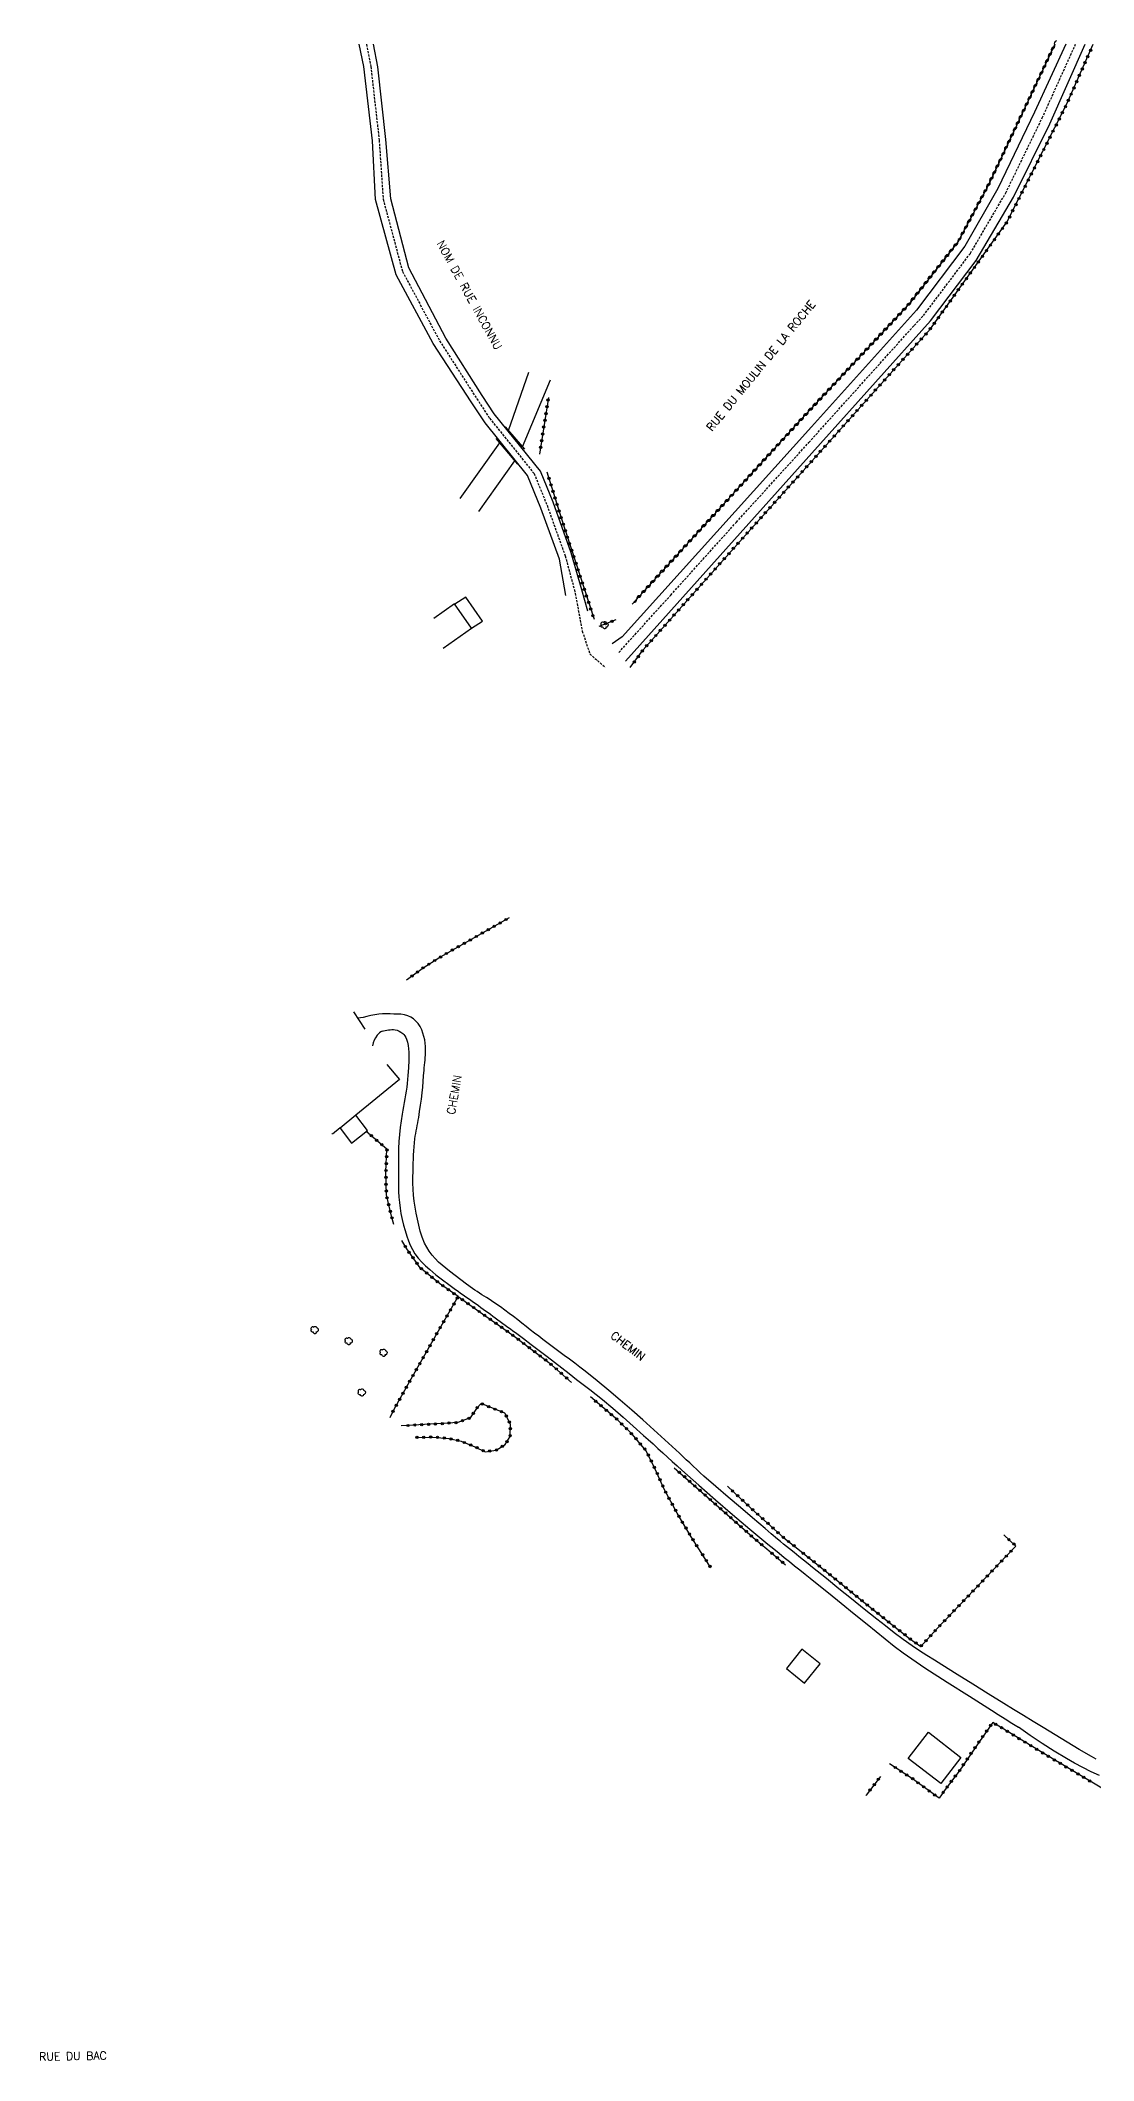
# Model space of a CAD drawing. Header units: millimetres. Extents: x 222014 to 223000, y 61000 to 62001.
# Drawn here: x 222544.9 to 222775, y 61559.1 to 62000.9 of the extents above; entities that cross this region are included whole.
import ezdxf
from ezdxf.enums import TextEntityAlignment as Align

# ---------------------------------------------------------------- set-up
doc = ezdxf.new("R2010")
doc.units = ezdxf.units.MM
doc.linetypes.add('DASHED', pattern=[0.75, 0.5, -0.25])
doc.layers.get('0').update_dxf_attribs({"linetype": 'CONTINUOUS'})
for name, color, linetype in [('W0001', 6, 'DASHED'), ('W0008', 7, 'CONTINUOUS'), ('W0010', 4, 'CONTINUOUS'), ('W0071', 7, 'CONTINUOUS'), ('W0104', 1, 'CONTINUOUS'), ('W0300', 7, 'CONTINUOUS'), ('W0310', 3, 'CONTINUOUS'), ('W0323', 7, 'CONTINUOUS'), ('W0510', 5, 'CONTINUOUS'), ('W0989', 7, 'CONTINUOUS')]:
    doc.layers.add(name, color=color, linetype=linetype)
doc.styles.get("Standard").update_dxf_attribs({"font": 'romans.shx', "width": 0.85})

# ---------------------------------------------------------------- blocks, each defined once
blk = doc.blocks.new('T300')
for p, q in [((-0.8, 0.51), (-0.86, 0.34)), ((-0.86, 0.34), (-0.86, 0.17)), ((-0.86, 0.17), (-0.74, 0.06)), ((-0.69, 0.63), (-0.8, 0.51)), ((-0.8, -0.06), (-0.74, 0.06)), ((-0.74, 0.06), (-0.69, 0.11)), ((-0.57, 0.69), (-0.69, 0.63)), ((-0.46, 0.69), (-0.57, 0.69)), ((-0.29, 0.63), (-0.46, 0.69)), ((-0.29, 0.63), (-0.17, 0.74)), ((-0.23, 0.57), (-0.29, 0.63)), ((-0.17, 0.74), (-0.06, 0.8)), ((-0.06, 0.8), (0.06, 0.8)), ((0.06, 0.8), (0.23, 0.74)), ((0.23, 0.74), (0.34, 0.63)), ((0.34, 0.63), (0.4, 0.51)), ((0.46, 0.46), (0.34, 0.46)), ((0.4, 0.51), (0.4, 0.46)), ((0.57, 0.4), (0.46, 0.46)), ((0.57, 0.4), (0.69, 0.29)), ((0.69, 0.29), (0.74, 0.17)), ((0.74, 0.06), (0.69, -0.17)), ((0.74, 0.17), (0.74, 0.06)), ((-0.8, -0.17), (-0.8, -0.06)), ((-0.8, -0.23), (-0.8, -0.17)), ((-0.74, -0.34), (-0.8, -0.23)), ((-0.69, -0.4), (-0.74, -0.34)), ((-0.51, -0.46), (-0.69, -0.4)), ((-0.4, -0.46), (-0.51, -0.46)), ((-0.4, -0.46), (-0.34, -0.46)), ((-0.34, -0.46), (-0.34, -0.4)), ((-0.34, -0.51), (-0.34, -0.46)), ((-0.29, -0.63), (-0.34, -0.51)), ((-0.17, -0.74), (-0.29, -0.63)), ((-0.06, -0.8), (-0.17, -0.74)), ((0.06, -0.8), (-0.06, -0.8)), ((0.17, -0.74), (0.06, -0.8)), ((0.23, -0.69), (0.17, -0.74)), ((0.29, -0.46), (0.23, -0.46)), ((0.29, -0.63), (0.23, -0.69)), ((0.46, -0.4), (0.29, -0.46)), ((0.34, -0.51), (0.29, -0.63)), ((0.34, -0.51), (0.34, -0.46)), ((0.57, -0.34), (0.46, -0.4)), ((0.63, -0.29), (0.57, -0.34)), ((0.69, -0.17), (0.63, -0.29))]:
    blk.add_line(p, q)
blk = doc.blocks.new('t323o')
at = {"color": 0, "linetype": 'Continuous'}
for radius in [0.25, 0.15]:
    blk.add_circle((0, 0), radius, dxfattribs=at)
blk = doc.blocks.new('t310o')
at = {"color": 0, "linetype": 'Continuous'}
for centre, start, end in [((-0.5, 0.38), 216.8699, 323.1304), ((0.5, -0.37), 36.8699, 143.1303)]:
    blk.add_arc(centre, 0.625, start, end, dxfattribs=at)

msp = doc.modelspace()

# ---------------------------------------------------------------- linework, layer by layer
at = {"layer": 'W0001'}
for points in [[(222616.09, 62000), (222617.06, 61995.15), (222618.89, 61979.01), (222619.76, 61966.13), (222623.98, 61950.35), (222632.1, 61935.16), (222640.23, 61922.5), (222643.02, 61918.23), (222652.75, 61906.16), (222655.58, 61899.21), (222659.55, 61888.12), (222661.57, 61880.69), (222663.28, 61871.7), (222664.92, 61866.7), (222668.34, 61863.75)], [(222671.26, 61867.02), (222671.26, 61867.02), (222682.62, 61879.58), (222696.97, 61895.53), (222712.81, 61912.96), (222735.83, 61938.54), (222737.85, 61940.7), (222748.11, 61954.31), (222755.83, 61967.51), (222763.8, 61983.91), (222771.07, 62000)]]:
    msp.add_lwpolyline(points, dxfattribs=at)
at = {"layer": 'W0008'}
for points in [[(222659.65, 61879.51), (222658.29, 61887.45), (222654.23, 61898.55), (222651.31, 61905.69), (222642.02, 61917.25), (222639.03, 61921.82), (222630.72, 61934.57), (222622.62, 61949.6), (222618.11, 61966.05), (222617.46, 61978.86), (222615.51, 61995.18), (222614.53, 62000)], [(222664.52, 61876.05), (222663.15, 61880.71), (222660.82, 61888.78), (222656.92, 61899.88), (222654.18, 61906.64), (222644.01, 61919.21), (222641.42, 61923.18), (222633.48, 61935.76), (222625.35, 61951.1), (222621.42, 61966.21), (222620.32, 61979.16), (222618.6, 61995.11), (222617.65, 62000)], [(222768.92, 62000), (222762.13, 61985.18), (222754.11, 61968.46), (222746.87, 61955.89), (222736.32, 61941.9), (222713.4, 61916.37), (222671.98, 61870.43), (222669.84, 61868.93)], [(222672.69, 61865.12), (222715.32, 61912.7), (222739.37, 61939.51), (222749.35, 61952.74), (222757.55, 61966.56), (222765.48, 61982.64), (222773.2, 62000)], [(222615.81, 61784.63), (222613.35, 61788.41)]]:
    msp.add_lwpolyline(points, dxfattribs=at)
at = {"layer": 'W0010'}
for points in [[(222649.18, 61908.2), (222644.46, 61913.79)], [(222646.46, 61916.35), (222650.64, 61911.48)]]:
    msp.add_lwpolyline(points, dxfattribs=at)
at = {"layer": 'W0071'}
for points in [[(222615.38, 61787.17), (222614.23, 61787.06)], [(222708.59, 61671), (222707.93, 61671.54), (222707.28, 61672.08), (222706.62, 61672.62), (222705.97, 61673.16), (222704.59, 61674.3), (222703.23, 61675.46), (222701.87, 61676.62), (222700.51, 61677.78), (222697.83, 61680.06), (222695.14, 61682.33), (222692.48, 61684.62), (222689.84, 61686.95), (222689.06, 61687.65), (222688.29, 61688.36), (222687.53, 61689.08), (222686.77, 61689.8), (222686.01, 61690.52), (222685.25, 61691.24), (222684.49, 61691.96), (222683.72, 61692.67), (222681.33, 61694.87), (222678.94, 61697.06), (222676.53, 61699.23), (222674.1, 61701.38), (222671.59, 61703.53), (222669.06, 61705.67), (222666.5, 61707.77), (222663.92, 61709.84), (222662.78, 61710.73), (222661.63, 61711.6), (222660.47, 61712.47), (222659.31, 61713.33), (222658.14, 61714.18), (222656.98, 61715.04), (222655.82, 61715.9), (222654.67, 61716.78), (222653.75, 61717.49), (222652.83, 61718.21), (222651.91, 61718.93), (222651, 61719.66), (222650.09, 61720.38), (222649.17, 61721.1), (222648.25, 61721.81), (222647.31, 61722.51), (222646.35, 61723.22), (222645.38, 61723.91), (222644.4, 61724.6), (222643.41, 61725.27), (222642.9, 61725.61), (222642.38, 61725.95), (222641.86, 61726.28), (222641.33, 61726.6), (222640.81, 61726.93), (222640.29, 61727.27), (222639.78, 61727.61), (222639.27, 61727.96), (222637.99, 61728.87), (222636.74, 61729.81), (222635.5, 61730.77), (222634.27, 61731.75), (222633.46, 61732.4), (222632.66, 61733.05), (222631.87, 61733.74), (222631.14, 61734.48), (222630.47, 61735.27), (222629.85, 61736.09), (222629.28, 61736.96), (222628.79, 61737.88), (222628.27, 61739.14), (222627.88, 61740.45), (222627.56, 61741.78), (222627.27, 61743.1), (222626.99, 61744.41), (222626.75, 61745.72), (222626.56, 61747.04), (222626.41, 61748.37), (222626.32, 61749.67), (222626.28, 61750.97), (222626.28, 61752.26), (222626.3, 61753.56), (222626.32, 61754.45), (222626.34, 61755.35), (222626.37, 61756.24), (222626.42, 61757.13), (222626.47, 61758.03), (222626.53, 61758.92), (222626.61, 61759.81), (222626.71, 61760.7), (222626.79, 61761.28), (222626.88, 61761.86), (222626.98, 61762.44), (222627.1, 61763.02), (222627.21, 61763.6), (222627.32, 61764.18), (222627.43, 61764.76), (222627.53, 61765.34), (222627.74, 61766.68), (222627.93, 61768.02), (222628.11, 61769.37), (222628.28, 61770.72), (222628.4, 61771.96), (222628.51, 61773.2), (222628.61, 61774.44), (222628.7, 61775.68), (222628.75, 61776.23), (222628.8, 61776.79), (222628.86, 61777.34), (222628.92, 61777.89), (222628.96, 61778.44), (222629, 61778.99), (222629.02, 61779.55), (222629.02, 61780.1), (222628.99, 61780.84), (222628.94, 61781.57), (222628.84, 61782.31), (222628.68, 61783.03), (222628.45, 61783.78), (222628.18, 61784.51), (222627.83, 61785.22), (222627.38, 61785.88), (222626.91, 61786.41), (222626.37, 61786.88), (222625.78, 61787.28), (222625.14, 61787.59), (222624.4, 61787.81), (222623.63, 61787.91), (222622.86, 61787.94), (222622.11, 61787.97), (222621.28, 61788), (222620.45, 61788.01), (222619.63, 61787.99), (222618.8, 61787.92), (222617.93, 61787.8), (222617.07, 61787.63), (222616.22, 61787.42), (222615.38, 61787.17)], [(222619.53, 61784.22), (222619.23, 61784.04), (222618.94, 61783.82), (222618.68, 61783.58), (222618.45, 61783.31), (222618.1, 61782.78), (222617.81, 61782.22), (222617.58, 61781.63), (222617.42, 61781.02)], [(222619.53, 61784.22), (222619.87, 61784.31), (222620.22, 61784.39), (222620.57, 61784.45), (222620.92, 61784.5), (222621.27, 61784.54), (222621.63, 61784.58), (222621.99, 61784.58), (222622.36, 61784.54), (222622.81, 61784.42), (222623.24, 61784.25), (222623.65, 61784.02), (222624.03, 61783.74), (222624.3, 61783.47), (222624.52, 61783.16), (222624.7, 61782.82), (222624.86, 61782.48), (222625.08, 61781.78), (222625.22, 61781.06), (222625.3, 61780.34), (222625.35, 61779.61), (222625.39, 61777.9), (222625.32, 61776.2), (222625.18, 61774.5), (222625.01, 61772.8), (222624.91, 61771.96), (222624.79, 61771.12), (222624.65, 61770.28), (222624.51, 61769.45), (222624.36, 61768.61), (222624.22, 61767.78), (222624.08, 61766.94), (222623.95, 61766.1), (222623.72, 61764.61), (222623.49, 61763.12), (222623.3, 61761.61), (222623.16, 61760.11), (222623.09, 61758.54), (222623.09, 61756.98), (222623.12, 61755.41), (222623.13, 61753.85), (222623.12, 61752.67), (222623.11, 61751.49), (222623.11, 61750.31), (222623.15, 61749.14), (222623.22, 61747.93), (222623.32, 61746.72), (222623.46, 61745.52), (222623.65, 61744.32), (222623.91, 61743.07), (222624.21, 61741.83), (222624.56, 61740.6), (222624.96, 61739.38), (222625.31, 61738.39), (222625.69, 61737.41), (222626.14, 61736.46), (222626.67, 61735.54), (222627.39, 61734.58), (222628.2, 61733.7), (222629.05, 61732.87), (222629.93, 61732.07), (222631.28, 61730.92), (222632.7, 61729.84), (222634.13, 61728.79), (222635.57, 61727.75), (222636.12, 61727.35), (222636.68, 61726.95), (222637.25, 61726.55), (222637.81, 61726.16), (222638.38, 61725.76), (222638.94, 61725.37), (222639.5, 61724.97), (222640.06, 61724.57), (222640.59, 61724.2), (222641.11, 61723.82), (222641.63, 61723.44), (222642.16, 61723.06), (222642.68, 61722.68), (222643.2, 61722.3), (222643.72, 61721.91), (222644.24, 61721.53), (222644.8, 61721.13), (222645.35, 61720.73), (222645.91, 61720.33), (222646.46, 61719.93), (222647.02, 61719.53), (222647.57, 61719.13), (222648.12, 61718.72), (222648.67, 61718.32), (222650.41, 61717.02), (222652.14, 61715.72), (222653.87, 61714.41), (222655.59, 61713.1), (222657.21, 61711.85), (222658.82, 61710.6), (222660.44, 61709.34), (222662.05, 61708.08), (222663.47, 61706.99), (222664.9, 61705.9), (222666.32, 61704.8), (222667.72, 61703.67), (222669.99, 61701.75), (222672.22, 61699.8), (222674.43, 61697.82), (222676.64, 61695.84), (222677.69, 61694.9), (222678.75, 61693.95), (222679.8, 61692.99), (222680.85, 61692.04), (222681.89, 61691.08), (222682.94, 61690.13), (222684, 61689.18), (222685.06, 61688.24), (222688.73, 61684.98), (222692.42, 61681.74), (222696.13, 61678.52), (222699.87, 61675.34), (222701.18, 61674.25), (222702.49, 61673.16), (222703.81, 61672.08), (222705.13, 61671)], [(222705.13, 61671), (222706.27, 61670.08), (222707.41, 61669.16), (222708.55, 61668.24), (222709.69, 61667.33), (222710.83, 61666.41), (222711.97, 61665.5), (222713.11, 61664.58), (222714.25, 61663.66), (222717.07, 61661.38), (222719.89, 61659.11), (222722.71, 61656.84), (222725.53, 61654.57), (222727.49, 61652.97), (222729.44, 61651.36), (222731.41, 61649.77), (222733.43, 61648.25), (222738.16, 61644.98), (222743, 61641.87), (222747.88, 61638.82), (222752.73, 61635.75), (222754.2, 61634.81), (222755.67, 61633.88), (222757.14, 61632.94), (222758.62, 61632.01)], [(222755.37, 61637.17), (222751.99, 61639.29), (222748.61, 61641.42), (222745.24, 61643.55), (222741.86, 61645.68), (222740.23, 61646.7), (222738.6, 61647.71), (222736.97, 61648.73), (222735.38, 61649.8), (222733.4, 61651.22), (222731.46, 61652.68), (222729.54, 61654.17), (222727.63, 61655.67), (222724.86, 61657.85), (222722.11, 61660.07), (222719.37, 61662.29), (222716.63, 61664.51), (222715.62, 61665.32), (222714.62, 61666.13), (222713.61, 61666.94), (222712.61, 61667.75), (222711.6, 61668.56), (222710.6, 61669.37), (222709.59, 61670.19), (222708.59, 61671)], [(222775.58, 61625.05), (222774.57, 61625.61), (222771.88, 61627.14), (222769.23, 61628.73), (222766.6, 61630.35), (222763.97, 61631.96), (222761.82, 61633.26), (222759.67, 61634.56), (222757.52, 61635.86), (222755.37, 61637.17)], [(222776.34, 61621.43), (222774.49, 61622.29), (222772.67, 61623.22), (222770.88, 61624.19), (222769.11, 61625.21), (222766.43, 61626.81), (222763.79, 61628.48), (222761.18, 61630.22), (222758.62, 61632.01)]]:
    msp.add_lwpolyline(points, dxfattribs=at)
at = {"layer": 'W0104'}
for points in [[(222639.1, 61872.34), (222641.44, 61873.9), (222637.84, 61879.13), (222635.4, 61877.58)], [(222635.34, 61877.67), (222630.82, 61874.48)], [(222632.91, 61867.97), (222639.1, 61872.34), (222635.34, 61877.67)], [(222620.54, 61776.92), (222623.35, 61773.66), (222613.78, 61765.87)], [(222610.37, 61763.06), (222608.71, 61761.73), (222608.61, 61761.86)]]:
    msp.add_lwpolyline(points, dxfattribs=at)
for points in [[(222613.78, 61765.87), (222610.34, 61763.04), (222612.83, 61759.76), (222616.31, 61762.52)], [(222711.83, 61641.68), (222715.23, 61645.89), (222711.29, 61649.08), (222707.89, 61644.88)], [(222738.91, 61630.92), (222746.01, 61625.37), (222741.64, 61619.72), (222734.49, 61625.21)]]:
    msp.add_lwpolyline(points, close=True, dxfattribs=at)
at = {"layer": 'W0310'}
msp.add_lwpolyline([(222766.52, 62000), (222760.07, 61986.29), (222752.03, 61969.26), (222745.41, 61956.87), (222734.47, 61942.98), (222712.2, 61919.17), (222674.15, 61877.6)], dxfattribs=at)
at = {"layer": 'W0323'}
for points in [[(222673.75, 61863.7), (222676.57, 61867.61), (222699.5, 61893.34), (222739.37, 61937.8), (222756.09, 61961.1), (222769.18, 61986.97), (222774.92, 62000)], [(222655.89, 61922.79), (222653.95, 61910.37)], [(222655.54, 61906.54), (222658.73, 61896.24), (222665.84, 61874.28)], [(222666.95, 61872.8), (222670.71, 61874.21)], [(222624.84, 61795.42), (222624.84, 61795.42), (222628.51, 61798.08), (222631.94, 61800.26), (222647.36, 61809.05)], [(222620.6, 61758.41), (222616.05, 61762.31)], [(222622.08, 61741.95), (222621.56, 61743.77), (222620.47, 61748.42), (222620.34, 61753.46), (222620.6, 61758.41)], [(222636.17, 61726.18), (222632.07, 61729.04), (222627.86, 61732.47), (222624.91, 61736.6), (222623.85, 61738.43)], [(222621.27, 61699.72), (222622.19, 61701.57), (222625.88, 61708.18), (222630.95, 61717.17), (222636.17, 61726.18), (222640.27, 61723.25), (222648.1, 61717.74), (222655.95, 61711.79), (222660.95, 61707.43)], [(222627.04, 61695.4), (222630.65, 61695.46), (222634.13, 61695.18), (222636.83, 61694.54), (222639.82, 61693.36), (222642.08, 61692.24), (222644.48, 61692.61), (222646.44, 61693.85), (222647.51, 61695.61), (222647.56, 61698.32), (222646.33, 61700.72), (222641.19, 61702.77), (222640.13, 61701.72), (222638.77, 61699.67), (222636.05, 61698.64), (222633.93, 61698.49), (222627.55, 61698.13), (222623.69, 61697.9)], [(222688.76, 61671), (222687.09, 61673.64), (222684, 61678.81), (222681.27, 61683.89), (222679.17, 61688.61), (222677.26, 61692.47), (222674.15, 61696.08), (222671.04, 61699.18), (222665.08, 61704.24)], [(222683.38, 61688.77), (222701.1, 61673.1), (222703.59, 61671)], [(222695.01, 61684.71), (222700.22, 61679.86), (222707.3, 61673.46), (222710.39, 61671)], [(222691.4, 61666.84), (222688.76, 61671)], [(222703.59, 61671), (222707.7, 61667.54)], [(222710.39, 61671), (222712.32, 61669.45), (222717.02, 61665.69), (222723.64, 61660.29), (222728.82, 61656.16), (222734.82, 61651.42), (222737.23, 61649.67), (222740.84, 61653.64), (222747.39, 61660.47), (222757.44, 61671)], [(222757.44, 61671), (222758.06, 61671.64), (222755.39, 61674.08)], [(222786.78, 61612.54), (222777.89, 61618.04), (222763.4, 61626.68), (222753, 61633.05), (222750.2, 61629.14), (222745.61, 61622.39), (222742.6, 61618.41), (222741.27, 61616.52)], [(222741.27, 61616.52), (222735.47, 61620.73), (222730.43, 61624.04)], [(222728.43, 61621.22), (222725.32, 61617.15), (222725.27, 61617.08)]]:
    msp.add_lwpolyline(points, dxfattribs=at)
at = {"layer": 'W0510'}
for points in [[(222647.13, 61915.57), (222651.61, 61928.33)], [(222650.23, 61911.97), (222656.33, 61926.67)], [(222636.62, 61900.72), (222645.23, 61912.88)], [(222640.7, 61897.83), (222648.57, 61908.93)]]:
    msp.add_lwpolyline(points, dxfattribs=at)

# ---------------------------------------------------------------- block references
at = {"layer": 'W0300'}
for p in [(222668.17, 61872.98), (222604.85, 61718.87), (222612.27, 61716.42), (222619.89, 61713.88), (222615.13, 61705.19)]:
    msp.add_blockref('T300', p, dxfattribs=at)
at = {"layer": 'W0310'}
for p, rotation in [((222765.17, 61997.13), 244.8076496440101), ((222765.81, 61998.49), 244.8076496440101), ((222766.45, 61999.84), 244.8076496440101), ((222762.62, 61991.7), 244.8076496440101), ((222763.26, 61993.06), 244.8076496440101), ((222763.9, 61994.41), 244.8076496440101), ((222764.53, 61995.77), 244.8076496440101), ((222760.7, 61987.63), 244.8076496440101), ((222761.34, 61988.99), 244.8076496440101), ((222761.98, 61990.34), 244.8076496440101), ((222758.78, 61983.56), 244.7073742052237), ((222759.42, 61984.91), 244.7073742052237), ((222760.07, 61986.27), 244.7073742052237), ((222756.86, 61979.49), 244.7073742052237), ((222757.5, 61980.85), 244.7073742052237), ((222758.14, 61982.2), 244.7073742052237), ((222754.3, 61974.06), 244.7073742052237), ((222754.94, 61975.42), 244.7073742052237), ((222755.58, 61976.78), 244.7073742052237), ((222756.22, 61978.13), 244.7073742052237), ((222752.37, 61970), 244.7073742052237), ((222753.02, 61971.35), 244.7073742052237), ((222753.66, 61972.71), 244.7073742052237), ((222750.29, 61966.01), 241.9013721828136), ((222751, 61967.33), 241.9013721828136), ((222751.7, 61968.66), 241.9013721828136), ((222748.17, 61962.04), 241.9013721828136), ((222748.88, 61963.36), 241.9013721828136), ((222749.58, 61964.69), 241.9013721828136), ((222745.33, 61956.76), 231.759772249325), ((222746.05, 61958.07), 241.9013721828136), ((222746.76, 61959.39), 241.9013721828136), ((222747.46, 61960.72), 241.9013721828136), ((222741.61, 61952.05), 231.759772249325), ((222742.54, 61953.23), 231.759772249325), ((222743.47, 61954.4), 231.759772249325), ((222744.4, 61955.58), 231.759772249325), ((222738.83, 61948.51), 231.759772249325), ((222739.75, 61949.69), 231.759772249325), ((222740.68, 61950.87), 231.759772249325), ((222735.11, 61943.8), 231.759772249325), ((222736.04, 61944.98), 231.759772249325), ((222736.97, 61946.16), 231.759772249325), ((222737.9, 61947.33), 231.759772249325), ((222731.08, 61939.36), 226.919338246176), ((222732.11, 61940.46), 226.919338246176), ((222733.13, 61941.55), 226.919338246176), ((222734.15, 61942.65), 226.919338246176), ((222726.98, 61934.98), 226.919338246176), ((222728.01, 61936.07), 226.919338246176), ((222729.03, 61937.17), 226.919338246176), ((222730.06, 61938.26), 226.919338246176), ((222722.88, 61930.6), 226.919338246176), ((222723.91, 61931.69), 226.919338246176), ((222724.93, 61932.79), 226.919338246176), ((222725.96, 61933.88), 226.919338246176), ((222718.79, 61926.21), 226.919338246176), ((222719.81, 61927.31), 226.919338246176), ((222720.84, 61928.4), 226.919338246176), ((222721.86, 61929.5), 226.919338246176), ((222714.69, 61921.83), 226.919338246176), ((222715.71, 61922.93), 226.919338246176), ((222716.74, 61924.02), 226.919338246176), ((222717.76, 61925.12), 226.919338246176), ((222710.61, 61917.43), 227.5318938041075), ((222711.62, 61918.54), 227.5318938041075), ((222712.64, 61919.64), 226.919338246176), ((222713.66, 61920.74), 226.919338246176), ((222706.56, 61913.01), 227.5318938041075), ((222707.57, 61914.11), 227.5318938041075), ((222708.58, 61915.22), 227.5318938041075), ((222709.6, 61916.32), 227.5318938041075), ((222702.51, 61908.58), 227.5318938041075), ((222703.52, 61909.69), 227.5318938041075), ((222704.53, 61910.79), 227.5318938041075), ((222705.54, 61911.9), 227.5318938041075), ((222698.46, 61904.15), 227.5318938041075), ((222699.47, 61905.26), 227.5318938041075), ((222700.48, 61906.37), 227.5318938041075), ((222701.49, 61907.47), 227.5318938041075), ((222694.4, 61899.73), 227.5318938041075), ((222695.42, 61900.83), 227.5318938041075), ((222696.43, 61901.94), 227.5318938041075), ((222697.44, 61903.05), 227.5318938041075), ((222690.35, 61895.3), 227.5318938041075), ((222691.37, 61896.41), 227.5318938041075), ((222692.38, 61897.51), 227.5318938041075), ((222693.39, 61898.62), 227.5318938041075), ((222686.3, 61890.88), 227.5318938041075), ((222687.32, 61891.98), 227.5318938041075), ((222688.33, 61893.09), 227.5318938041075), ((222689.34, 61894.2), 227.5318938041075), ((222682.25, 61886.45), 227.5318938041075), ((222683.26, 61887.56), 227.5318938041075), ((222684.28, 61888.66), 227.5318938041075), ((222685.29, 61889.77), 227.5318938041075), ((222678.2, 61882.02), 227.5318938041075), ((222679.21, 61883.13), 227.5318938041075), ((222680.23, 61884.24), 227.5318938041075), ((222681.24, 61885.34), 227.5318938041075), ((222675.16, 61878.7), 227.5318938041075), ((222676.17, 61879.81), 227.5318938041075), ((222677.19, 61880.92), 227.5318938041075)]:
    msp.add_blockref('t310o', p, dxfattribs=dict(at, rotation=rotation))
at = {"layer": 'W0323'}
for p, rotation in [((222773.74, 61997.33), 66.25968459547887), ((222774.35, 61998.71), 66.25968459547887), ((222771.93, 61993.21), 66.25968459547887), ((222772.53, 61994.59), 66.25968459547887), ((222773.14, 61995.96), 66.25968459547887), ((222770.12, 61989.1), 66.25968459547887), ((222770.72, 61990.47), 66.25968459547887), ((222771.33, 61991.84), 66.25968459547887), ((222767.52, 61983.69), 63.15564482724202), ((222768.2, 61985.03), 63.15564482724202), ((222768.88, 61986.37), 63.15564482724202), ((222769.52, 61987.72), 66.25968459547887), ((222765.49, 61979.67), 63.15564482724202), ((222766.17, 61981.01), 63.15564482724202), ((222766.85, 61982.35), 63.15564482724202), ((222763.46, 61975.66), 63.15564482724202), ((222764.14, 61977), 63.15564482724202), ((222764.81, 61978.33), 63.15564482724202), ((222760.75, 61970.3), 63.15564482724202), ((222761.43, 61971.64), 63.15564482724202), ((222762.1, 61972.98), 63.15564482724202), ((222762.78, 61974.32), 63.15564482724202), ((222758.72, 61966.29), 63.15564482724202), ((222759.4, 61967.63), 63.15564482724202), ((222760.07, 61968.97), 63.15564482724202), ((222756.69, 61962.27), 63.15564482724202), ((222757.36, 61963.61), 63.15564482724202), ((222758.04, 61964.95), 63.15564482724202), ((222753.36, 61957.3), 54.33482661174891), ((222754.23, 61958.51), 54.33482661174891), ((222755.11, 61959.73), 54.33482661174891), ((222755.98, 61960.95), 54.33482661174891), ((222750.74, 61953.64), 54.33482661174891), ((222751.61, 61954.86), 54.33482661174891), ((222752.49, 61956.08), 54.33482661174891), ((222747.24, 61948.76), 54.33482661174891), ((222748.11, 61949.98), 54.33482661174891), ((222748.99, 61951.2), 54.33482661174891), ((222749.86, 61952.42), 54.33482661174891), ((222743.74, 61943.89), 54.33482661174891), ((222744.61, 61945.11), 54.33482661174891), ((222745.49, 61946.33), 54.33482661174891), ((222746.36, 61947.55), 54.33482661174891), ((222741.12, 61940.23), 54.33482661174891), ((222741.99, 61941.45), 54.33482661174891), ((222742.87, 61942.67), 54.33482661174891), ((222737.36, 61935.56), 48.11419838203796), ((222738.37, 61936.68), 48.11419838203796), ((222739.37, 61937.8), 48.11419838203796), ((222740.24, 61939.02), 54.33482661174891), ((222733.36, 61931.1), 48.11419838203796), ((222734.36, 61932.21), 48.11419838203796), ((222735.36, 61933.33), 48.11419838203796), ((222736.36, 61934.45), 48.11419838203796), ((222729.35, 61926.63), 48.11419838203796), ((222730.35, 61927.75), 48.11419838203796), ((222731.35, 61928.86), 48.11419838203796), ((222732.36, 61929.98), 48.11419838203796), ((222655.8, 61922.23), 261.1529802451007), ((222725.35, 61922.16), 48.11419838203796), ((222726.35, 61923.28), 48.11419838203796), ((222727.35, 61924.4), 48.11419838203796), ((222728.35, 61925.51), 48.11419838203796), ((222655.11, 61917.78), 261.1529802451007), ((222655.34, 61919.26), 261.1529802451007), ((222655.57, 61920.74), 261.1529802451007), ((222721.34, 61917.7), 48.11419838203796), ((222722.34, 61918.81), 48.11419838203796), ((222723.34, 61919.93), 48.11419838203796), ((222724.34, 61921.05), 48.11419838203796), ((222654.41, 61913.33), 261.1529802451007), ((222654.64, 61914.81), 261.1529802451007), ((222654.87, 61916.3), 261.1529802451007), ((222717.33, 61913.23), 48.11419838203796), ((222718.34, 61914.35), 48.11419838203796), ((222719.34, 61915.46), 48.11419838203796), ((222720.34, 61916.58), 48.11419838203796), ((222654.18, 61911.85), 261.1529802451007), ((222713.33, 61908.76), 48.11419838203796), ((222714.33, 61909.88), 48.11419838203796), ((222715.33, 61911), 48.11419838203796), ((222716.33, 61912.11), 48.11419838203796), ((222655.99, 61905.11), 287.2199340414055), ((222709.32, 61904.3), 48.11419838203796), ((222710.32, 61905.41), 48.11419838203796), ((222711.33, 61906.53), 48.11419838203796), ((222712.33, 61907.65), 48.11419838203796), ((222656.43, 61903.68), 287.2199340414055), ((222656.87, 61902.24), 287.2199340414055), ((222657.32, 61900.81), 287.2199340414055), ((222705.32, 61899.83), 48.11419838203796), ((222706.32, 61900.95), 48.11419838203796), ((222707.32, 61902.06), 48.11419838203796), ((222708.32, 61903.18), 48.11419838203796), ((222657.76, 61899.38), 287.2199340414055), ((222658.21, 61897.94), 287.2199340414055), ((222658.65, 61896.51), 287.2199340414055), ((222701.31, 61895.36), 48.11419838203796), ((222702.31, 61896.48), 48.11419838203796), ((222703.31, 61897.6), 48.11419838203796), ((222704.32, 61898.71), 48.11419838203796), ((222659.11, 61895.08), 287.9365324621056), ((222659.57, 61893.66), 287.9365324621056), ((222660.03, 61892.23), 287.9365324621056), ((222660.49, 61890.8), 287.9365324621056), ((222697.31, 61890.89), 48.29978970280241), ((222698.31, 61892.01), 48.29978970280241), ((222699.31, 61893.13), 48.29978970280241), ((222700.31, 61894.25), 48.11419838203796), ((222660.96, 61889.38), 287.9365324621056), ((222661.42, 61887.95), 287.9365324621056), ((222661.88, 61886.52), 287.9365324621056), ((222693.32, 61886.41), 48.29978970280241), ((222694.32, 61887.53), 48.29978970280241), ((222695.32, 61888.65), 48.29978970280241), ((222696.31, 61889.77), 48.29978970280241), ((222662.34, 61885.09), 287.9365324621056), ((222662.8, 61883.67), 287.9365324621056), ((222663.27, 61882.24), 287.9365324621056), ((222689.33, 61881.93), 48.29978970280241), ((222690.33, 61883.05), 48.29978970280241), ((222691.33, 61884.17), 48.29978970280241), ((222692.32, 61885.29), 48.29978970280241), ((222663.73, 61880.81), 287.9365324621056), ((222664.19, 61879.39), 287.9365324621056), ((222664.65, 61877.96), 287.9365324621056), ((222685.34, 61877.45), 48.29978970280241), ((222686.34, 61878.57), 48.29978970280241), ((222687.33, 61879.69), 48.29978970280241), ((222688.33, 61880.81), 48.29978970280241), ((222665.11, 61876.53), 287.9365324621056), ((222665.58, 61875.1), 287.9365324621056), ((222668.35, 61873.33), 20.55604521958346), ((222669.75, 61873.86), 20.55604521958346), ((222682.35, 61874.09), 48.29978970280241), ((222683.34, 61875.21), 48.29978970280241), ((222684.34, 61876.33), 48.29978970280241), ((222678.35, 61869.61), 48.29978970280241), ((222679.35, 61870.73), 48.29978970280241), ((222680.35, 61871.85), 48.29978970280241), ((222681.35, 61872.97), 48.29978970280241), ((222674.63, 61864.92), 54.15270796283261), ((222675.5, 61866.13), 54.15270796283261), ((222676.38, 61867.35), 54.15270796283261), ((222677.36, 61868.49), 48.29978970280241), ((222644.02, 61807.15), 29.69251299974563), ((222645.33, 61807.89), 29.69251299974563), ((222646.63, 61808.63), 29.69251299974563), ((222636.2, 61802.69), 29.69251299974563), ((222637.51, 61803.43), 29.69251299974563), ((222638.81, 61804.17), 29.69251299974563), ((222640.11, 61804.92), 29.69251299974563), ((222641.42, 61805.66), 29.69251299974563), ((222642.72, 61806.4), 29.69251299974563), ((222628.49, 61798.06), 35.87581482097828), ((222629.75, 61798.87), 32.44198238347131), ((222631.02, 61799.67), 32.44198238347131), ((222632.3, 61800.46), 29.69251299974563), ((222633.6, 61801.2), 29.69251299974563), ((222634.9, 61801.94), 29.69251299974563), ((222626.06, 61796.3), 35.87581482097828), ((222627.27, 61797.18), 35.87581482097828), ((222617.19, 61761.34), 139.4121864706894), ((222618.33, 61760.36), 139.4121864706894), ((222619.47, 61759.38), 139.4121864706894), ((222620.43, 61755.25), 86.98235331810616), ((222620.51, 61756.75), 86.98235331810616), ((222620.59, 61758.25), 86.98235331810616), ((222620.36, 61753.75), 86.98235331810616), ((222620.37, 61752.25), 91.50085608743353), ((222620.41, 61750.75), 91.50085608743353), ((222620.45, 61749.25), 91.50085608743353), ((222620.62, 61747.77), 103.189698399671), ((222620.97, 61746.31), 103.189698399671), ((222621.31, 61744.85), 103.189698399671), ((222621.67, 61743.4), 105.8206502250033), ((222624.6, 61737.13), 120.1330352788451), ((222625.43, 61735.88), 125.5704564442789), ((222626.3, 61734.66), 125.5704564442789), ((222627.17, 61733.44), 125.5704564442789), ((222628.11, 61732.27), 140.8093699029336), ((222629.27, 61731.33), 140.8093699029336), ((222630.43, 61730.38), 140.8093699029336), ((222631.59, 61729.43), 140.8093699029336), ((222632.8, 61728.54), 145.127236283342), ((222634.03, 61727.68), 145.127236283342), ((222634.48, 61723.26), 59.90510954237332), ((222635.23, 61724.56), 59.90510954237332), ((222635.26, 61726.82), 145.127236283342), ((222635.98, 61725.86), 59.90510954237332), ((222637.08, 61725.53), 324.4133932876978), ((222638.3, 61724.66), 324.4133932876978), ((222639.52, 61723.79), 324.4133932876978), ((222640.74, 61722.92), 324.8398985507519), ((222632.22, 61719.37), 59.90510954237332), ((222632.97, 61720.67), 59.90510954237332), ((222633.72, 61721.96), 59.90510954237332), ((222641.97, 61722.05), 324.8398985507519), ((222643.2, 61721.19), 324.8398985507519), ((222644.42, 61720.32), 324.8398985507519), ((222645.65, 61719.46), 324.8398985507519), ((222646.88, 61718.6), 324.8398985507519), ((222629.25, 61714.16), 60.60715043297836), ((222629.98, 61715.46), 60.60715043297836), ((222630.72, 61716.77), 60.60715043297836), ((222631.47, 61718.07), 59.90510954237332), ((222648.1, 61717.73), 322.9044471558354), ((222649.3, 61716.83), 322.9044471558354), ((222650.49, 61715.92), 322.9044471558354), ((222651.69, 61715.02), 322.9044471558354), ((222652.89, 61714.11), 322.9044471558354), ((222627.04, 61710.23), 60.60715043297836), ((222627.78, 61711.54), 60.60715043297836), ((222628.51, 61712.85), 60.60715043297836), ((222654.08, 61713.21), 322.9044471558354), ((222655.28, 61712.3), 322.9044471558354), ((222656.45, 61711.36), 318.8417248805574), ((222657.58, 61710.38), 318.8417248805574), ((222624.84, 61706.31), 60.81241838587292), ((222625.57, 61707.62), 60.81241838587292), ((222626.3, 61708.93), 60.60715043297836), ((222658.71, 61709.39), 318.8417248805574), ((222659.84, 61708.4), 318.8417248805574), ((222621.94, 61701.06), 63.565584636703), ((222622.64, 61702.38), 60.81241838587292), ((222623.37, 61703.69), 60.81241838587292), ((222624.11, 61705), 60.81241838587292), ((222640.31, 61701.9), 224.7825597557683), ((222641.44, 61702.67), 158.2524344925963), ((222642.83, 61702.11), 158.2524344925963), ((222644.22, 61701.56), 158.2524344925963), ((222645.62, 61701), 158.2524344925963), ((222666.22, 61703.27), 139.6418833410028), ((222667.36, 61702.3), 139.6418833410028), ((222668.51, 61701.33), 139.6418833410028), ((222625.19, 61697.99), 183.2996044749026), ((222626.69, 61698.08), 183.2996044749026), ((222628.19, 61698.16), 183.2779128068593), ((222629.68, 61698.25), 183.2779128068593), ((222631.18, 61698.33), 183.2779128068593), ((222632.68, 61698.42), 183.2779128068593), ((222634.18, 61698.51), 184.0071215921226), ((222635.67, 61698.61), 184.0071215921226), ((222637.1, 61699.04), 200.7824365254871), ((222638.5, 61699.57), 200.7824365254871), ((222639.44, 61700.68), 236.2970032674851), ((222646.66, 61700.06), 117.126383431426), ((222647.35, 61698.73), 117.126383431426), ((222647.54, 61697.28), 89.09229462098938), ((222669.65, 61700.36), 139.6418833410028), ((222670.79, 61699.39), 139.6418833410028), ((222671.87, 61698.35), 135.1475741218924), ((222672.94, 61697.29), 135.1475741218924), ((222627.14, 61695.41), 0.8087451356157505), ((222628.64, 61695.43), 0.8087451356157505), ((222630.14, 61695.45), 0.8087451356157505), ((222631.64, 61695.38), 355.5282358266016), ((222633.13, 61695.26), 355.5282358266016), ((222634.61, 61695.07), 346.5635857377204), ((222636.07, 61694.72), 346.5635857377204), ((222637.5, 61694.27), 338.4209619411865), ((222638.9, 61693.72), 338.4209619411865), ((222640.27, 61693.13), 333.5873308561024), ((222641.62, 61692.46), 333.5873308561024), ((222643.05, 61692.39), 8.805156336063538), ((222644.53, 61692.64), 32.25694321231099), ((222645.8, 61693.44), 32.25694321231099), ((222646.82, 61694.47), 58.66407425190219), ((222647.52, 61695.78), 89.09229462098938), ((222674, 61696.23), 135.1475741218924), ((222674.99, 61695.11), 130.7654878868296), ((222675.97, 61693.97), 130.7654878868296), ((222676.95, 61692.83), 130.7654878868296), ((222677.71, 61691.56), 116.2080727463597), ((222678.38, 61690.21), 116.2080727463597), ((222679.04, 61688.86), 116.2080727463597), ((222684.51, 61687.78), 318.5054858196908), ((222679.66, 61687.5), 114.0662222413499), ((222680.27, 61686.13), 114.0662222413499), ((222680.88, 61684.76), 114.0662222413499), ((222681.53, 61683.41), 118.2792372356722), ((222685.63, 61686.78), 318.5054858196908), ((222686.75, 61685.79), 318.5054858196908), ((222687.88, 61684.79), 318.5054858196908), ((222689, 61683.8), 318.5054858196908), ((222696.11, 61683.69), 317.044798740873), ((222682.24, 61682.09), 118.2792372356722), ((222682.95, 61680.77), 118.2792372356722), ((222683.66, 61679.45), 118.2792372356722), ((222690.13, 61682.81), 318.5054858196908), ((222691.25, 61681.81), 318.5054858196908), ((222692.37, 61680.82), 318.5054858196908), ((222693.5, 61679.83), 318.5054858196908), ((222694.62, 61678.83), 318.5054858196908), ((222697.21, 61682.66), 317.044798740873), ((222698.31, 61681.64), 317.044798740873), ((222699.41, 61680.62), 317.044798740873), ((222700.51, 61679.6), 317.9092568882936), ((222684.4, 61678.14), 120.8038040536698), ((222685.17, 61676.85), 120.8038040536698), ((222685.94, 61675.57), 120.8038040536698), ((222686.71, 61674.28), 120.8038040536698), ((222695.74, 61677.84), 318.5054858196908), ((222696.87, 61676.84), 318.5054858196908), ((222697.99, 61675.85), 318.5054858196908), ((222699.11, 61674.86), 318.5054858196908), ((222701.62, 61678.6), 317.9092568882936), ((222702.73, 61677.59), 317.9092568882936), ((222703.85, 61676.59), 317.9092568882936), ((222704.96, 61675.58), 317.9092568882936), ((222706.07, 61674.58), 317.9092568882936), ((222687.49, 61673), 122.3506478605072), ((222688.3, 61671.73), 122.3506478605072), ((222700.24, 61673.86), 318.5054858196908), ((222701.37, 61672.88), 319.921545348017), ((222702.51, 61671.91), 319.921545348017), ((222704.74, 61670.03), 319.9215453479725), ((222707.19, 61673.57), 317.9092568882936), ((222708.35, 61672.63), 321.3624733592983), ((222709.52, 61671.69), 321.3624733592983), ((222711.56, 61670.06), 321.362473359238), ((222756.5, 61673.06), 137.5786658423579), ((222756.98, 61670.51), 46.33551366824677), ((222757.61, 61672.05), 137.5786658423579), ((222689.56, 61669.73), 122.3506478605043), ((222690.37, 61668.47), 122.3506478605043), ((222691.17, 61667.2), 122.3506478605043), ((222705.89, 61669.07), 319.9215453479725), ((222707.04, 61668.1), 319.9215453479725), ((222712.73, 61669.13), 321.3372198191214), ((222713.9, 61668.19), 321.3372198191214), ((222715.07, 61667.25), 321.3372198191214), ((222716.24, 61666.32), 321.3372198191214), ((222752.83, 61666.17), 46.33551366824677), ((222753.87, 61667.25), 46.33551366824677), ((222754.9, 61668.34), 46.33551366824677), ((222755.94, 61669.42), 46.33551366824677), ((222717.41, 61665.37), 320.7856796699714), ((222718.57, 61664.43), 320.7856796699714), ((222719.74, 61663.48), 320.7856796699714), ((222720.9, 61662.53), 320.7856796699714), ((222722.06, 61661.58), 320.7856796699714), ((222748.69, 61661.83), 46.33551366824677), ((222749.73, 61662.91), 46.33551366824677), ((222750.76, 61664), 46.33551366824677), ((222751.8, 61665.08), 46.33551366824677), ((222723.22, 61660.63), 320.7856796699714), ((222724.39, 61659.69), 321.4212171177908), ((222725.56, 61658.76), 321.4212171177908), ((222726.74, 61657.82), 321.4212171177908), ((222727.91, 61656.89), 321.4212171177908), ((222744.54, 61657.5), 46.16022971812502), ((222745.58, 61658.58), 46.16022971812502), ((222746.62, 61659.66), 46.16022971812502), ((222747.65, 61660.74), 46.33551366824677), ((222729.08, 61655.95), 321.6513562759382), ((222730.26, 61655.02), 321.6513562759382), ((222731.43, 61654.09), 321.6513562759382), ((222732.61, 61653.16), 321.6513562759382), ((222733.79, 61652.23), 321.6513562759382), ((222740.4, 61653.16), 47.73205248549715), ((222741.42, 61654.25), 46.16022971812502), ((222742.46, 61655.33), 46.16022971812502), ((222743.5, 61656.41), 46.16022971812502), ((222734.97, 61651.31), 324.0929659797907), ((222736.18, 61650.43), 324.0929659797907), ((222737.37, 61649.83), 47.73205248549715), ((222738.38, 61650.94), 47.73205248549715), ((222739.39, 61652.05), 47.73205248549715), ((222751.68, 61631.21), 234.3848319481099), ((222752.55, 61632.43), 234.3848319481099), ((222753.62, 61632.67), 148.5165370499672), ((222754.9, 61631.89), 148.5165370499672), ((222756.18, 61631.1), 148.5165370499672), ((222757.46, 61630.32), 148.5165370499672), ((222748.25, 61626.28), 235.8054372205209), ((222749.1, 61627.52), 235.8054372205209), ((222749.94, 61628.76), 235.8054372205209), ((222750.8, 61629.99), 234.3848319481099), ((222758.74, 61629.54), 148.5165370499672), ((222760.02, 61628.75), 148.5165370499672), ((222761.3, 61627.97), 148.5165370499672), ((222762.58, 61627.19), 148.5165370499672), ((222763.86, 61626.41), 149.1958056401266), ((222731.69, 61623.21), 146.7266025271706), ((222732.94, 61622.39), 146.7266025271706), ((222734.19, 61621.57), 146.7266025271706), ((222744.83, 61621.36), 232.8959997666918), ((222745.73, 61622.56), 235.8054372205209), ((222746.57, 61623.8), 235.8054372205209), ((222747.41, 61625.04), 235.8054372205209), ((222765.15, 61625.64), 149.1958056401266), ((222766.44, 61624.87), 149.1958056401266), ((222767.73, 61624.1), 149.1958056401266), ((222769.01, 61623.33), 149.1958056401266), ((222770.3, 61622.57), 149.1958056401266), ((222771.59, 61621.8), 149.1958056401266), ((222726.18, 61618.28), 232.6892710057547), ((222727.09, 61619.47), 232.6892710057547), ((222728, 61620.66), 232.6892710057547), ((222735.45, 61620.74), 146.7266025271706), ((222736.66, 61619.86), 144.0748742898404), ((222737.88, 61618.98), 144.0748742898404), ((222739.09, 61618.1), 144.0748742898404), ((222740.31, 61617.22), 144.0748742898404), ((222742.14, 61617.75), 234.9162838105403), ((222743.02, 61618.96), 232.8959997666918), ((222743.92, 61620.16), 232.8959997666918), ((222772.88, 61621.03), 149.1958056401266), ((222774.17, 61620.26), 149.1958056401266)]:
    msp.add_blockref('t323o', p, dxfattribs=dict(at, rotation=rotation))

# ---------------------------------------------------------------- texts
at = {"layer": 'W0989'}
for s, rotation, p in [('NOM DE RUE INCONNU', 298.7126, (222638.61, 61945.17)), ('RUE DU MOULIN DE LA ROCHE', 50.7399, (222702.3, 61929.72)), ('CHEMIN', 79.9221, (222635.29, 61770.31)), ('CHEMIN', 322.6742, (222673.26, 61715.39)), ('RUE DU BAC', 0.9936, (222551.97, 61560.12))]:
    msp.add_text(s, height=1.75, rotation=rotation, dxfattribs=at).set_placement(p, align=Align.MIDDLE_CENTER)

doc.saveas('drawing.dxf')
